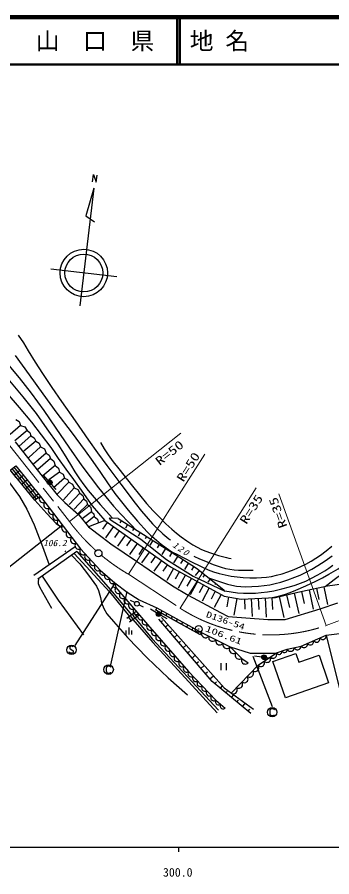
# Model space of a CAD drawing. Units: millimetres, scale not verified. Extents: x 40000 to 680000, y 20000 to 380000.
# Drawn here: x 333961 to 400352, y 198715 to 380000 of the extents above; entities that cross this region are included whole.
import ezdxf
from ezdxf.enums import TextEntityAlignment as Align

# ---------------------------------------------------------------- set-up
doc = ezdxf.new("R2010")
doc.units = ezdxf.units.MM
doc.header["$LTSCALE"] = 1000
doc.linetypes.add('CHAIN', pattern=[18.5, 12, -1.5, 3.5, -1.5])
for name, color, linetype, lineweight in [('M-BGD', 7, 'Continuous', 25), ('M-BGD-HTXT', 7, 'Continuous', 13), ('M-BMK', 2, 'CHAIN', 13), ('M-STR-STRC', 7, 'Continuous', 25), ('M-TTL', 2, 'Continuous', 140), ('M-TTL-BAND', 7, 'Continuous', 25), ('M-TTL-LINE', 7, 'Continuous', 50)]:
    doc.layers.add(name, color=color, linetype=linetype, lineweight=lineweight)
doc.layers.add('M-BMK-SRVR', color=7, linetype='Continuous')
doc.layers.add('M-TTL-TXT', color=7, linetype='Continuous')
doc.styles.add('ＭＳ ゴシック', font='')
doc.styles.get('ＭＳ ゴシック').set_extended_font_data('MS Gothic')

# ---------------------------------------------------------------- blocks, each defined once
blk = doc.blocks.new('BUHIN1')
at = {"color": 3, "linetype": 'Continuous', "lineweight": 25}
for radius in [746, 22.5]:
    blk.add_circle((0, 0), radius, dxfattribs=at)
blk = doc.blocks.new('BUHIN7')
at = {"color": 7, "linetype": 'Continuous', "lineweight": 25}
blk.add_lwpolyline([(232, 677), (171, 730), (92, 756), (-15, 764), (-168, 745), (-293, 695), (-394, 608), (-446, 491), (-437, 376), (-423, 303), (-372, 208), (-296, 161), (282, -88), (352, -170), (407, -289), (411, -410), (387, -508), (328, -606), (180, -669), (-49, -696), (-150, -692), (-250, -659), (-338, -594), (-421, -488)], dxfattribs=at)
blk.add_circle((0, 0), 995, dxfattribs=at)
blk = doc.blocks.new('BUHIN9')
at = {"color": 7, "linetype": 'Continuous', "lineweight": 25}
blk.add_lwpolyline([(381, 523), (330, 613), (253, 674), (152, 718), (34, 734), (-159, 711), (-310, 663), (-456, 535), (-534, 385), (-550, 182), (-493, -305), (-428, -509), (-339, -624), (-183, -711), (0, -730), (189, -708), (331, -676), (401, -622), (463, -550), (484, -477)], dxfattribs=at)
blk.add_circle((0, 0), 995, dxfattribs=at)
blk = doc.blocks.new('BUHIN12')
at = {"color": 7, "linetype": 'Continuous', "lineweight": 25}
for radius in [498, 440, 382, 322, 265, 195, 135, 77.5, 15]:
    blk.add_circle((0, 0), radius, dxfattribs=at)
blk = doc.blocks.new('BUHIN52')
at = {"color": 7, "linetype": 'Continuous', "lineweight": 25}
blk.add_lwpolyline([(-539, 554), (-626, 389), (-669, 217), (-686, -10), (-634, -196), (-549, -367), (-382, -538), (-214, -628), (-29, -686), (198, -675), (368, -634), (539, -554)], dxfattribs=at)
blk = doc.blocks.new('BUHIN53')
at = {"color": 7, "linetype": 'Continuous', "lineweight": 25}
blk.add_lwpolyline([(-581, 496), (-651, 325), (-678, 152), (-674, -72), (-606, -251), (-507, -411), (-327, -564), (-153, -637), (34, -677), (257, -646), (420, -590), (581, -496)], dxfattribs=at)
blk = doc.blocks.new('BUHIN54')
at = {"color": 7, "linetype": 'Continuous', "lineweight": 25}
blk.add_lwpolyline([(-561, 384), (-607, 226), (-615, 71), (-590, -128), (-512, -280), (-409, -412), (-235, -531), (-75, -579), (95, -596), (289, -547), (428, -482), (561, -384)], dxfattribs=at)
blk = doc.blocks.new('BUHIN56')
at = {"color": 7, "linetype": 'Continuous', "lineweight": 25}
blk.add_lwpolyline([(-540, 496), (-613, 334), (-645, 170), (-649, -46), (-590, -220), (-500, -377), (-333, -530), (-169, -606), (10, -651), (224, -628), (383, -580), (540, -496)], dxfattribs=at)
blk = doc.blocks.new('BUHIN57')
at = {"color": 7, "linetype": 'Continuous', "lineweight": 25}
blk.add_lwpolyline([(-544, 491), (-616, 329), (-646, 164), (-648, -51), (-588, -225), (-497, -381), (-328, -533), (-163, -607), (15, -650), (229, -626), (387, -577), (544, -491)], dxfattribs=at)
blk = doc.blocks.new('BUHIN58')
at = {"color": 7, "linetype": 'Continuous', "lineweight": 25}
blk.add_lwpolyline([(-537, 445), (-599, 288), (-621, 130), (-614, -75), (-549, -237), (-457, -382), (-290, -520), (-131, -584), (41, -617), (243, -586), (392, -533), (537, -445)], dxfattribs=at)
blk = doc.blocks.new('BUHIN59')
at = {"color": 7, "linetype": 'Continuous', "lineweight": 25}
blk.add_lwpolyline([(-536, 360), (-579, 210), (-585, 62), (-559, -126), (-485, -270), (-386, -395), (-219, -506), (-66, -551), (95, -566), (279, -518), (411, -455), (536, -360)], dxfattribs=at)
blk = doc.blocks.new('BUHIN60')
at = {"color": 7, "linetype": 'Continuous', "lineweight": 25}
blk.add_lwpolyline([(-789, 288), (-796, 85), (-757, -103), (-667, -333), (-528, -491), (-364, -618), (-120, -707), (87, -716), (295, -684), (513, -567), (659, -446), (789, -288)], dxfattribs=at)
blk = doc.blocks.new('BUHIN61')
at = {"color": 7, "linetype": 'Continuous', "lineweight": 25}
blk.add_lwpolyline([(-684, 540), (-757, 342), (-781, 144), (-766, -112), (-680, -313), (-560, -491), (-348, -659), (-146, -734), (69, -771), (321, -726), (506, -654), (684, -540)], dxfattribs=at)
blk = doc.blocks.new('BUHIN63')
at = {"color": 7, "linetype": 'Continuous', "lineweight": 25}
blk.add_lwpolyline([(-498, -650), (-311, -716), (-124, -735), (116, -718), (303, -635), (469, -519), (623, -317), (692, -127), (723, 76), (677, 312), (608, 484), (498, 650)], dxfattribs=at)
blk = doc.blocks.new('BUHIN64')
at = {"color": 7, "linetype": 'Continuous', "lineweight": 25}
blk.add_lwpolyline([(-591, -508), (-430, -606), (-260, -661), (-33, -691), (158, -651), (336, -575), (519, -418), (620, -254), (689, -71), (692, 158), (661, 332), (591, 508)], dxfattribs=at)
blk = doc.blocks.new('BUHIN65')
at = {"color": 7, "linetype": 'Continuous', "lineweight": 25}
blk.add_lwpolyline([(-541, -269), (-439, -373), (-322, -447), (-157, -513), (-5, -519), (142, -497), (310, -413), (417, -309), (504, -185), (550, -14), (560, 123), (541, 269)], dxfattribs=at)
blk = doc.blocks.new('BUHIN66')
at = {"color": 7, "linetype": 'Continuous', "lineweight": 25}
blk.add_lwpolyline([(-707, -246), (-597, -390), (-465, -499), (-272, -606), (-87, -637), (97, -632), (316, -556), (464, -445), (590, -306), (674, -102), (707, 64), (707, 246)], dxfattribs=at)
blk = doc.blocks.new('BUHIN67')
at = {"color": 7, "linetype": 'Continuous', "lineweight": 25}
blk.add_lwpolyline([(-619, -360), (-490, -475), (-346, -553), (-146, -619), (34, -614), (206, -576), (398, -464), (517, -333), (610, -180), (651, 26), (652, 188), (619, 360)], dxfattribs=at)
blk = doc.blocks.new('BUHIN103')
at = {"color": 7, "linetype": 'Continuous', "lineweight": 25}
for p, q in [((-614, 82), (-508, -811)), ((-88, 745), (88, -745)), ((578, 223), (683, -671))]:
    blk.add_line(p, q, dxfattribs=at)
blk = doc.blocks.new('BUHIN104')
at = {"color": 7, "linetype": 'Continuous', "lineweight": 25}
for p, q in [((-661, 677), (-486, -812)), ((658, -678), (482, 812))]:
    blk.add_line(p, q, dxfattribs=at)
blk = doc.blocks.new('BUHIN105')
at = {"color": 3, "linetype": 'Continuous', "lineweight": 25}
for radius in [746, 22.5]:
    blk.add_circle((0, 0), radius, dxfattribs=at)

msp = doc.modelspace()

# ---------------------------------------------------------------- hatches: boundary and pattern name
at = {"layer": 'M-BGD'}
h = msp.add_hatch(dxfattribs=at)
h.set_pattern_fill('USER', color=256, style=0, pattern_type=2)
h.set_pattern_definition([(308.395, (333711, 285391), (391.875, 310.538), []), (38.395, (333711, 285391), (-1552.7, 1959.4), []), (38.395, (334095, 284101), (-1552.7, 1959.4), [])])
h.paths.add_polyline_path([(333711, 285391), (338847, 278911), (337669, 278126), (332457, 284515)])
h = msp.add_hatch(dxfattribs=at)
h.set_pattern_fill('USER', color=256, style=0, pattern_type=2)
h.set_pattern_definition([(331.18, (363428, 255440), (241.03, 438.07), []), (61.18, (363428, 255440), (-2190.35, 1205.15), []), (61.18, (364282, 254399), (-2190.35, 1205.15), [])])
h.paths.add_polyline_path([(363428, 255440), (372882, 250238), (372528, 249805), (367129, 252749), (363192, 254918)])

# ---------------------------------------------------------------- linework, layer by layer
for p, q in [((349851, 345276), (350032, 346809)), ((350032, 346809), (350646, 345178)), ((350646, 345178), (350819, 346718)), ((350132, 343933), (347204, 319105)), ((350132, 343933), (348436, 338091)), ((348436, 338091), (350305, 336864)), ((354975, 325237), (341072, 326877)), ((334694, 293889), (332449, 292017)), ((333677, 295191), (334403, 294710)), ((334403, 294710), (334694, 293889)), ((334694, 293889), (335542, 293584)), ((336037, 292831), (333481, 290632)), ((335542, 293584), (336037, 292831)), ((336037, 292831), (336613, 292391)), ((336613, 292391), (336810, 291692)), ((333528, 290447), (339214, 283241)), ((336810, 291692), (334413, 289548)), ((337909, 290553), (335396, 288464)), ((336810, 291692), (337549, 291306)), ((337549, 291306), (337909, 290553)), ((337909, 290553), (338587, 290146)), ((338587, 290146), (338885, 289414)), ((338885, 289414), (336395, 287159)), ((338885, 289414), (339699, 288939)), ((339699, 288939), (340065, 288071)), ((340065, 288071), (337412, 285753)), ((340960, 286932), (338310, 284635)), ((340065, 288071), (340702, 287651)), ((340702, 287651), (340960, 286932)), ((340960, 286932), (341713, 286369)), ((333711, 285391), (338847, 278911)), ((341977, 285467), (339360, 283263)), ((341713, 286369), (341977, 285467)), ((341977, 285467), (342655, 284925)), ((342655, 284925), (342872, 284084)), ((331563, 282820), (334460, 278939)), ((337670, 278126), (332457, 284515)), ((339214, 283241), (342382, 279287)), ((340491, 282261), (339512, 283398)), ((342872, 284084), (340634, 282430)), ((342872, 284084), (343638, 283616)), ((343638, 283616), (343971, 282782)), ((341147, 281507), (342137, 280380)), ((343971, 282782), (341633, 280769)), ((344866, 281928), (342447, 279499)), ((343971, 282782), (344561, 282504)), ((344561, 282504), (344866, 281928)), ((344866, 281928), (345632, 281528)), ((345632, 281528), (346005, 280748)), ((342382, 279287), (344004, 277636)), ((346005, 280748), (343751, 278245)), ((347185, 279609), (344903, 277212)), ((346005, 280748), (346785, 280375)), ((346785, 280375), (347185, 279609)), ((347185, 279609), (347788, 279154)), ((334460, 278939), (335990, 276261)), ((338847, 278911), (337670, 278126)), ((337670, 278126), (340189, 275366)), ((338847, 278911), (347310, 267869)), ((344004, 277636), (346965, 275073)), ((347999, 278429), (345970, 276212)), ((347788, 279154), (347999, 278429)), ((347999, 278429), (348588, 277947)), ((348588, 277947), (348772, 277208)), ((335990, 276261), (337576, 272926)), ((348772, 277208), (346836, 275328)), ((349667, 275703), (347700, 274243)), ((348772, 277208), (349470, 276605)), ((349470, 276605), (349667, 275703)), ((349667, 275703), (350121, 275289)), ((340189, 275366), (342212, 273235)), ((346965, 275073), (349044, 272511)), ((350236, 274686), (348496, 273329)), ((352428, 273822), (349022, 272498)), ((350121, 275289), (350236, 274686)), ((350236, 274686), (350894, 274136)), ((350894, 274136), (351091, 273302)), ((352428, 273822), (366286, 264106)), ((355271, 274278), (353352, 274339)), ((353352, 274339), (353572, 274057)), ((353572, 274057), (360062, 269887)), ((355271, 274278), (367279, 266691)), ((355938, 273856), (355644, 273390)), ((337576, 272926), (339325, 268389)), ((342212, 273235), (343415, 272360)), ((349044, 272511), (351905, 270326)), ((352968, 273444), (351968, 272018)), ((354237, 272554), (352576, 270186)), ((357272, 273013), (356784, 272240)), ((358606, 272170), (358315, 271708)), ((351905, 270326), (353698, 268931)), ((355505, 271665), (354512, 270250)), ((356773, 270776), (355125, 268425)), ((359941, 271327), (359456, 270560)), ((361275, 270484), (360944, 269961)), ((346214, 268332), (337496, 262272)), ((339325, 268389), (340677, 264483)), ((353698, 268931), (359328, 265173)), ((358042, 269887), (357056, 268481)), ((359310, 268997), (357674, 266664)), ((360062, 269887), (365454, 265623)), ((362609, 269641), (361973, 268635)), ((363943, 268798), (363511, 268113)), ((346533, 267322), (338293, 261474)), ((345407, 266523), (347180, 264750)), ((345969, 266922), (353476, 258750)), ((346533, 267322), (353665, 259223)), ((347310, 267869), (351457, 263385)), ((360578, 268108), (359600, 266713)), ((361847, 267219), (360223, 264903)), ((365278, 267955), (364471, 266679)), ((366612, 267112), (366079, 266268)), ((367279, 266691), (371825, 263838)), ((347180, 264750), (349029, 262329)), ((359328, 265173), (366752, 260045)), ((363115, 266330), (362144, 264945)), ((364383, 265440), (362772, 263142)), ((365454, 265623), (371066, 262143)), ((367847, 266334), (366965, 264928)), ((368984, 265621), (368454, 264778)), ((370120, 264908), (369239, 263503)), ((351457, 263385), (354531, 260704)), ((365652, 264551), (364688, 263177)), ((366918, 263762), (365537, 261230)), ((366286, 264106), (377667, 257899)), ((368183, 263072), (367311, 261473)), ((371257, 264194), (370728, 263352)), ((372401, 263379), (371487, 262232)), ((371825, 263838), (377588, 259247)), ((339235, 262143), (342603, 257091)), ((349029, 262329), (350702, 260040)), ((369447, 262382), (367921, 259584)), ((370712, 261692), (369782, 259987)), ((371066, 262143), (377807, 258945)), ((373554, 262460), (373121, 261918)), ((374706, 261542), (374178, 260880)), ((350702, 260040), (351098, 259072)), ((354531, 260704), (354755, 259695)), ((354531, 260704), (357163, 258720)), ((354755, 259695), (361448, 251919)), ((366752, 260045), (370054, 258080)), ((371976, 261003), (370439, 258184)), ((373241, 260313), (372326, 258636)), ((374505, 259623), (372993, 256851)), ((375859, 260624), (375658, 260372)), ((377011, 259706), (376869, 259528)), ((377807, 258945), (377588, 259247)), ((393185, 258745), (399456, 260062)), ((395537, 259239), (396388, 255183)), ((397104, 259568), (397596, 257226)), ((398672, 259897), (399460, 256147)), ((399456, 260062), (403061, 260564)), ((351098, 259072), (351538, 257620)), ((351538, 257620), (351758, 256475)), ((353476, 258750), (357676, 253624)), ((353665, 259223), (358115, 253948)), ((357163, 258720), (359712, 257130)), ((370054, 258080), (376887, 254436)), ((375770, 258933), (374870, 257284)), ((377034, 258244), (375548, 255518)), ((377667, 257899), (381195, 257272)), ((378549, 257742), (378179, 255661)), ((380313, 257428), (379686, 253902)), ((381195, 257272), (388437, 257648)), ((384816, 257460), (384939, 255092)), ((386265, 257535), (386476, 253477)), ((387713, 257610), (387843, 255108)), ((388437, 257648), (393185, 258745)), ((389229, 257831), (390257, 253381)), ((390811, 258197), (391427, 255531)), ((392394, 258562), (393392, 254242)), ((393969, 258910), (394499, 256384)), ((342603, 257091), (347929, 249741)), ((351758, 256475), (352242, 255331)), ((358771, 256538), (357893, 257017)), ((359666, 256094), (360578, 255683)), ((359712, 257130), (363427, 255440)), ((381919, 257309), (382031, 255150)), ((383368, 257385), (383565, 253594)), ((397901, 255194), (401631, 256504)), ((352242, 255331), (352902, 254186)), ((352902, 254186), (354267, 252558)), ((359085, 254665), (357116, 253211)), ((357651, 252487), (359674, 253980)), ((358820, 253350), (358285, 254074)), ((359210, 253638), (358675, 254362)), ((363380, 254382), (362094, 255154)), ((363192, 254918), (363427, 255440)), ((367128, 252748), (363192, 254918)), ((363427, 255440), (372882, 250238)), ((364249, 253888), (365570, 253177)), ((376887, 254436), (378460, 253611)), ((390499, 253013), (397901, 255194)), ((354267, 252558), (357216, 249213)), ((358041, 252774), (357506, 253499)), ((358431, 253062), (357896, 253786)), ((358336, 252993), (362559, 248098)), ((358780, 253320), (362447, 248929)), ((375078, 239932), (363816, 253025)), ((364285, 252479), (364606, 252755)), ((364387, 253425), (377651, 238560)), ((372528, 249805), (367128, 252748)), ((378460, 253611), (386830, 252984)), ((386830, 252984), (390499, 253013)), ((361448, 251919), (370136, 241999)), ((365223, 251388), (365778, 251866)), ((366162, 250297), (366507, 250594)), ((372882, 250238), (372528, 249805)), ((372882, 250238), (378879, 247211)), ((357216, 249213), (361397, 244899)), ((362447, 248929), (376440, 233886)), ((367100, 249206), (367695, 249718)), ((368039, 248115), (368408, 248432)), ((393881, 247390), (399138, 249667)), ((399138, 249667), (402555, 250062)), ((399138, 249667), (402631, 235847)), ((362559, 248098), (376157, 233320)), ((368978, 247024), (369612, 247570)), ((378879, 247211), (381345, 244745)), ((378879, 247211), (383135, 245895)), ((388680, 245928), (390957, 246743)), ((390957, 246743), (393881, 247390)), ((361397, 244899), (365799, 240674)), ((369916, 245933), (370309, 246271)), ((370855, 244842), (371529, 245422)), ((381345, 244745), (382690, 243849)), ((383135, 245895), (388518, 245846)), ((385550, 245063), (384058, 245216)), ((384800, 243314), (388680, 245928)), ((386544, 244954), (388034, 244781)), ((387902, 244131), (392765, 245832)), ((392765, 245832), (393420, 243959)), ((393420, 243959), (397676, 245428)), ((397676, 245428), (399685, 239610)), ((371793, 243751), (372209, 244109)), ((372732, 242660), (373445, 243274)), ((379093, 237438), (384800, 243314)), ((390596, 236431), (387902, 244131)), ((370136, 241999), (375909, 235946)), ((373670, 241569), (374110, 241947)), ((374609, 240478), (375362, 241126)), ((365799, 240674), (369892, 237109)), ((383254, 233129), (375078, 239932)), ((375662, 239447), (376009, 239863)), ((399685, 239610), (390596, 236431)), ((376830, 238475), (377263, 238995)), ((377651, 238560), (383825, 234044)), ((377998, 237503), (378248, 237802)), ((375909, 235946), (377870, 234264)), ((379166, 236531), (379643, 237104)), ((380334, 235559), (380656, 235946)), ((381502, 234587), (382100, 235306)), ((382670, 233615), (383065, 234090))]:
    msp.add_line(p, q, dxfattribs=at)
for points in [[(334199, 312930), (335280, 311311), (336310, 309660), (337767, 307240), (339276, 304849), (341252, 301892), (343285, 298959), (346166, 294887), (349030, 290792), (350909, 288120), (352844, 285474), (355853, 281493), (358883, 277524), (360209, 275834), (361583, 274180), (362482, 273189), (363424, 272239), (364689, 271076), (365994, 269958), (366161, 269818), (366329, 269678)], [(333552, 308641), (336468, 304587), (339386, 300552), (342309, 296503), (345321, 292530), (348331, 288543), (349944, 286295), (351509, 284011), (353026, 281779), (354593, 279581), (355948, 277797), (357351, 276050), (359345, 273734), (361394, 271446), (362091, 270759), (362834, 270112), (364349, 268887), (365900, 267710), (366740, 267198), (367621, 266732), (370913, 265062), (374242, 263442), (375414, 263038), (376616, 262687), (377856, 262379), (379119, 262128), (380393, 261955), (381675, 261841), (383062, 261772), (384460, 261763), (385528, 261807), (386591, 261912), (387627, 262073), (388661, 262295), (389872, 262637), (391066, 263037), (392431, 263557), (393781, 264135), (394895, 264679), (395988, 265280), (396972, 265890), (397932, 266556), (399153, 267493), (400346, 268467)], [(331151, 307791), (334372, 303973), (335670, 302350), (336927, 300682), (339562, 297043), (342151, 293363), (344861, 289355), (347620, 285380), (349345, 283062), (351117, 280781), (352689, 278826), (354305, 276911), (355847, 275198), (357440, 273516), (358150, 272786), (358870, 272051)], [(331971, 303767), (335175, 299941), (336578, 298211), (337933, 296444), (340241, 293212), (342507, 289936), (343873, 287812), (345195, 285646), (346130, 284121), (347120, 282620), (348021, 281385), (348970, 280186), (351506, 277252), (354049, 274345)], [(331797, 300733), (334400, 297677), (336961, 294576), (339034, 291913), (341057, 289218), (342607, 286941), (344206, 284699), (345854, 282502), (347454, 280270), (348599, 278609), (349798, 276977), (351105, 275395), (352429, 273822)], [(351529, 290302), (352313, 288993), (353154, 287707), (354246, 286215), (355387, 284759), (358309, 281098), (361281, 277469), (362683, 275910), (364131, 274390), (365350, 273180), (366609, 272015), (367573, 271193), (368582, 270411), (369780, 269563), (371021, 268758), (371916, 268234), (372847, 267759), (373792, 267358), (374761, 267012), (376450, 266510), (378158, 266065), (378651, 265942), (379144, 265820)], [(387776, 257624), (389091, 257919), (390399, 258274), (391598, 258688), (392787, 259163), (394891, 260072), (396967, 261034), (398369, 261758), (399750, 262539), (401725, 263693), (403673, 264901), (404511, 265502), (405313, 266149), (405961, 266745), (406563, 267381), (407725, 268698), (408840, 270054), (409280, 270705), (409684, 271392)], [(371242, 266358), (372455, 265777), (373704, 265246), (375339, 264611), (377009, 264028), (377923, 263769), (378856, 263568), (379760, 263443), (380672, 263377), (382122, 263362), (383582, 263407), (383672, 263410), (383763, 263414)], [(374541, 261697), (376435, 261028), (378356, 260413), (379278, 260191), (380211, 260028), (381134, 259935), (382071, 259901), (383480, 259918), (384886, 259995), (386077, 260120), (387270, 260305), (388427, 260564), (389570, 260882), (391066, 261359), (392542, 261894), (393669, 262359), (394770, 262878), (396103, 263606), (397417, 264392), (398919, 265361), (400396, 266386)], [(377776, 259005), (379102, 258784), (380447, 258622), (381731, 258538), (383021, 258514), (384240, 258548), (385466, 258643), (386800, 258820), (388125, 259057), (389783, 259429), (391425, 259860), (392609, 260217), (393776, 260631), (394876, 261086), (395950, 261595), (397423, 262380), (398866, 263218), (399735, 263785), (400576, 264407)], [(338462, 261489), (338406, 261027), (338411, 260574), (338495, 260212), (338642, 259851), (339911, 257610), (341200, 255398)], [(398952, 259943), (400833, 261395), (402737, 262839)], [(354531, 260704), (354423, 260640), (354338, 260558), (354249, 260435), (354213, 260311), (354202, 260184), (354237, 260027), (354301, 259917), (354386, 259820), (354519, 259746), (354630, 259710), (354755, 259695)], [(381345, 244745), (381292, 244557), (381286, 244372), (381318, 244137), (381412, 243957), (381537, 243801), (381745, 243662), (381937, 243608), (382139, 243590), (382369, 243650), (382533, 243730), (382690, 243849)]]:
    msp.add_lwpolyline(points, dxfattribs=at)
for centre, radius in [((348024, 326057), 5000), ((348024, 326057), 4000), ((359210, 256299), 498)]:
    msp.add_circle(centre, radius, dxfattribs=at)
at = {"layer": 'M-BGD-HTXT'}
for p, q in [((344973, 273667), (368480, 292274)), ((357451, 262521), (373534, 287833)), ((368324, 255361), (384403, 280712)), ((399130, 251695), (389151, 279487))]:
    msp.add_line(p, q, dxfattribs=at)
at = {"layer": 'M-BMK'}
for p, q in [((331069, 291310), (344973, 273667)), ((357451, 262521), (368324, 255361)), ((399130, 251695), (425980, 261718))]:
    msp.add_line(p, q, dxfattribs=at)
for centre, radius, start, end in [((378315, 298434), 41534, 216.60553, 228.13373), ((378315, 298434), 41534, 230.19305, 239.84479), ((387495, 285198), 35465, 237.27826, 289.15094)]:
    msp.add_arc(centre, radius, start, end, dxfattribs=at)
at = {"layer": 'M-STR-STRC'}
for p, q in [((343519, 272902), (330502, 262641)), ((354545, 260651), (346122, 247481)), ((357071, 258890), (353626, 243423)), ((383714, 245259), (387772, 234616))]:
    msp.add_line(p, q, dxfattribs=at)
at = {"layer": 'M-TTL'}
msp.add_line((680000, 380000), (40000, 380000), dxfattribs=at)
at = {"layer": 'M-TTL-BAND'}
for p, q in [((40000, 205000), (579000, 205000)), ((368000, 205000), (368000, 204000))]:
    msp.add_line(p, q, dxfattribs=at)
at = {"layer": 'M-TTL-LINE'}
for p, q in [((367750, 380000), (367750, 370000)), ((368250, 380000), (368250, 370000)), ((40000, 370000), (680000, 370000))]:
    msp.add_line(p, q, dxfattribs=at)

# ---------------------------------------------------------------- block references
at = {"layer": 'M-BGD', "rotation": 353.27412}
for name, p in [('BUHIN12', (340817, 281882)), ('BUHIN52', (339317, 278297)), ('BUHIN52', (340257, 277070)), ('BUHIN52', (341197, 275843)), ('BUHIN52', (342138, 274617)), ('BUHIN52', (343078, 273390)), ('BUHIN52', (344019, 272163)), ('BUHIN52', (344959, 270936)), ('BUHIN52', (345899, 269709)), ('BUHIN52', (346840, 268483)), ('BUHIN53', (347828, 267309)), ('BUHIN53', (348865, 266188)), ('BUHIN53', (349902, 265067)), ('BUHIN53', (350939, 263946)), ('BUHIN54', (351970, 262938)), ('BUHIN54', (352994, 262045)), ('BUHIN54', (354019, 261151)), ('BUHIN56', (355233, 259140)), ('BUHIN56', (356189, 258029)), ('BUHIN56', (357145, 256918)), ('BUHIN56', (358102, 255807)), ('BUHIN56', (359058, 254696)), ('BUHIN56', (360014, 253586)), ('BUHIN12', (363809, 254125)), ('BUHIN56', (360970, 252475)), ('BUHIN103', (357511, 250535)), ('BUHIN57', (361931, 251368)), ('BUHIN57', (362896, 250266)), ('BUHIN60', (373632, 249860)), ('BUHIN57', (363861, 249164)), ('BUHIN57', (364827, 248061)), ('BUHIN60', (375131, 249103)), ('BUHIN60', (376630, 248346)), ('BUHIN67', (395852, 248244)), ('BUHIN67', (397167, 248813)), ('BUHIN67', (398481, 249382)), ('BUHIN57', (365792, 246959)), ('BUHIN60', (378129, 247590)), ('BUHIN61', (379496, 246595)), ('BUHIN65', (390388, 246539)), ('BUHIN66', (391688, 246905)), ('BUHIN66', (393150, 247228)), ('BUHIN67', (394538, 247675)), ('BUHIN57', (366757, 245857)), ('BUHIN57', (367722, 244755)), ('BUHIN61', (380729, 245362)), ('BUHIN12', (386048, 245012)), ('BUHIN64', (386740, 244621)), ('BUHIN64', (388033, 245492)), ('BUHIN65', (389249, 246132)), ('BUHIN57', (368688, 243652)), ('BUHIN57', (369653, 242550)), ('BUHIN104', (377532, 243051)), ('BUHIN63', (384230, 242726)), ('BUHIN64', (385447, 243749)), ('BUHIN58', (370617, 241494)), ('BUHIN63', (383088, 241551)), ('BUHIN58', (371579, 240486)), ('BUHIN58', (372541, 239477)), ('BUHIN63', (380806, 239201)), ('BUHIN63', (381947, 240376)), ('BUHIN58', (373503, 238468)), ('BUHIN58', (374465, 237459)), ('BUHIN63', (379664, 238026)), ('BUHIN58', (375427, 236450)), ('BUHIN59', (376399, 235525)), ('BUHIN59', (377380, 234685))]:
    msp.add_blockref(name, p, dxfattribs=at)
at = {"layer": 'M-BMK-SRVR', "rotation": 353.27412}
for name, p in [('BUHIN105', (351112, 266960)), ('BUHIN1', (372271, 250962))]:
    msp.add_blockref(name, p, dxfattribs=at)
at = {"layer": 'M-STR-STRC', "rotation": 353.27412}
for name, p in [('BUHIN7', (345435, 246574)), ('BUHIN9', (353259, 242401)), ('BUHIN9', (387789, 233429))]:
    msp.add_blockref(name, p, dxfattribs=at)

# ---------------------------------------------------------------- texts
at = {"layer": 'M-BGD-HTXT', "style": 'ＭＳ ゴシック'}
for s, height, rotation, width, p in [('R=50', 1833, 38.2, 1.35, (364355, 284907)), ('R=50', 1833, 57.5, 1.35, (369487, 281531)), ('R=35', 1833, 57.5, 1.35, (382789, 272618)), ('R=35', 1833, 109.7, 1.35, (391499, 272821)), ('D136-54', 1320, 340.9, 1.35, (373576, 253149)), ('106.61', 1320, 339.1, 1.5, (373394, 250163))]:
    msp.add_text(s, height=height, rotation=rotation, dxfattribs=dict(at, width=width)).set_placement(p, align=Align.BOTTOM_LEFT)
at = {"layer": 'M-BGD-HTXT', "style": 'ＭＳ ゴシック', "oblique": 15}
for s, width, p in [('106.2', 1.1, (339447, 268052)), ('・', 0.85, (343152, 266259))]:
    msp.add_text(s, height=1320, dxfattribs=dict(at, width=width)).set_placement(p, align=Align.BOTTOM_LEFT)
at = {"layer": 'M-BGD-HTXT', "insert": (366613, 268386), "char_height": 1320, "attachment_point": 7, "rotation": 325.3, "style": 'ＭＳ ゴシック'}
msp.add_mtext('\\T1.33;\\W1.1;\\Q15;120', dxfattribs=at)
at = {"layer": 'M-TTL-BAND', "style": 'ＭＳ ゴシック'}
msp.add_text('300.0', height=1833, dxfattribs=at).set_placement((367844, 198195), align=Align.BOTTOM_CENTER)
at = {"layer": 'M-TTL-TXT', "style": 'ＭＳ ゴシック'}
msp.add_text('山\u3000口\u3000県', height=3666, dxfattribs=at).set_placement((350375, 375000), align=Align.MIDDLE_CENTER)
msp.add_text('地 名', height=3666, dxfattribs=at).set_placement((370380, 375000), align=Align.MIDDLE_LEFT)

doc.saveas('drawing.dxf')
